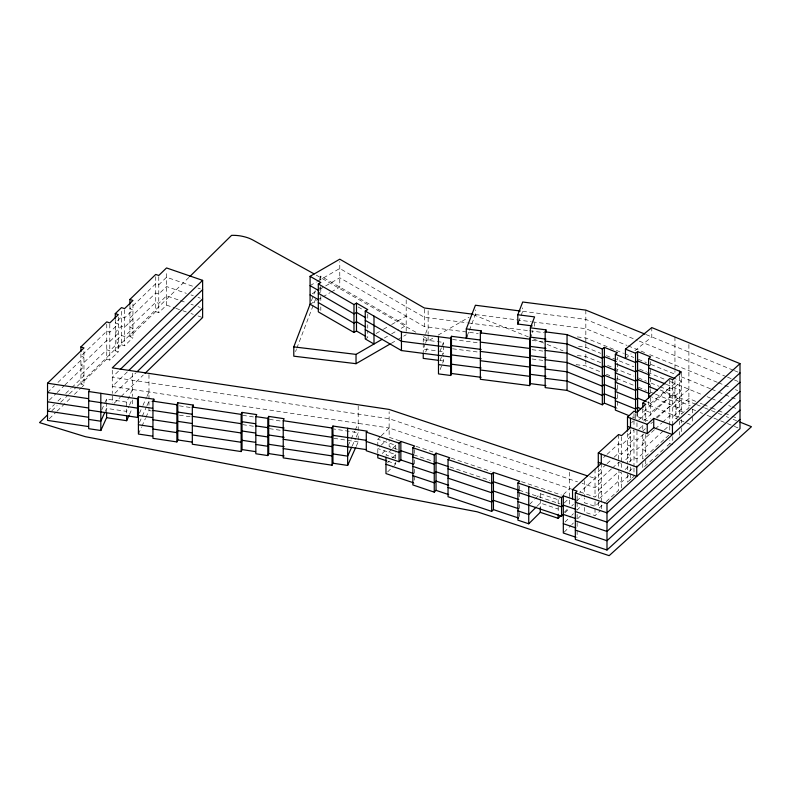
<?xml version="1.0" encoding="UTF-8"?>
<svg xmlns="http://www.w3.org/2000/svg" width="791" height="791" viewBox="0 0 791 791"><rect width="100%" height="100%" fill="white"/><g stroke="black" fill="none" stroke-linecap="round" stroke-linejoin="round"><path stroke-width="0.59" stroke-dasharray="3.96 2.97" d="M311.367 300.847L313.513 295.221M313.938 294.104L315.233 290.732M319.524 279.49L320.81 276.118L406.198 325.417L397.883 330.213M295.537 351.609L296.407 349.325M296.843 348.188L315.579 299.107M319.505 288.834L320.375 286.56M423.234 342.108L423.234 339.784L425.271 334.484M425.687 333.426L428.139 327.059L478.258 333.495M425.271 343.778L423.234 349.078L443.464 351.679L441.803 355.999M425.687 342.721L428.139 336.353L428.139 343.334M425.687 352.015L428.139 345.657M440.142 351.016L441.388 347.783M441.803 346.705L443.464 342.384L423.234 339.784M440.142 360.31L441.388 357.077M440.142 369.605L443.464 360.983L443.464 355.169M467.174 335.957L468.915 331.449M469.34 330.322L475.421 314.541L475.421 309.894M518.609 321.917L520.656 316.618M521.061 315.55L522.693 311.308L522.693 307.818M532.056 332.764L532.897 330.569M101.782 409.787L104.185 404.438M104.669 403.37L106.597 399.089L126.659 402.105L132.334 389.488M105.154 411.597L106.597 408.393L126.659 411.399L129.022 406.139M129.497 405.091L132.334 398.783M129.497 414.385L131.86 409.125M139.424 413.218L142.439 406.515M142.944 405.397L146.464 397.566M146.968 396.449L148.975 391.98M139.424 422.513L146.464 406.871M146.968 405.753L148.975 401.274L151.407 401.64M138.415 434.041L141.431 427.338M141.935 426.22L145.455 418.399M145.959 417.282L148.975 410.578L148.975 407.088M348.139 445.719L350.66 440.132M351.164 439.015L354.684 431.194M355.189 430.077L358.204 423.373M352.163 446.075L355.683 438.254M356.187 437.136L358.204 432.667L333.871 429.019M356.187 446.431L358.204 441.961L358.204 432.667M377.801 446.253L377.801 439.282L380.412 436.681M381.292 435.811L389.132 428.01L571.824 489.233M377.801 453.223L377.801 448.576L380.412 445.976M381.292 445.106L387.392 439.035M382.162 453.54L385.652 450.069M391.664 449.328L385.978 454.993L397.418 458.82M392.474 448.527L395.727 445.293L377.801 439.282M387.6 462.666L389.231 461.054M392.474 457.821L395.727 454.588L377.801 448.576M387.6 471.96L393.295 466.304M394.106 465.504L395.727 463.882L395.727 460.402M517.917 492.279L519.697 490.509M529.575 504.381L534.508 499.467M535.339 498.646L540.273 493.732L558.199 499.744L559.949 498.014M536.98 506.309L540.273 503.036L558.199 509.038M563.439 494.543L569.54 488.472M564.309 502.967L569.54 497.766M564.309 512.261L568.67 507.931M575.334 502.226L577.114 500.456M565.011 512.746L568.383 509.394M571.755 506.032L573.445 504.361M576.817 501L582.72 495.136M565.011 522.04L570.914 516.167M571.755 515.337L573.445 513.656M576.817 510.304L582.72 504.431M564.171 532.175L570.914 525.471M571.755 524.631L573.445 522.95M577.667 518.758L581.039 515.406M188.93 277.384L77.32 386.196M47.539 392.524L54.48 385.8M57.951 382.439L83.965 357.235L80.919 356.197L106.755 331.172L109.791 332.22L118.324 323.954L115.278 322.906L121.498 316.884L124.543 317.933L132.947 309.785L129.902 308.747L155.728 283.722L158.773 284.77L166.545 277.245L193.311 286.451M49.279 400.137L56.21 393.414M57.081 392.573L64.022 385.86M64.892 385.019L83.965 366.53L80.919 365.491L106.755 340.466L109.791 341.514L118.324 333.248L115.278 332.2L121.498 326.179L124.543 327.227L132.947 319.089L129.902 318.041L155.728 293.016L158.773 294.064L166.545 286.54L186.33 293.342M47.539 411.112L54.48 404.399M57.951 401.037L62.281 396.835M65.752 393.473L70.953 388.43M71.823 387.59L83.965 375.834L80.919 374.786L106.755 349.76L109.791 350.809L118.324 342.543L115.278 341.494L121.498 335.473L124.543 336.521L132.947 328.384L129.902 327.336L155.728 302.31L158.773 303.358L166.545 295.834L179.339 300.234M83.965 351.431L83.965 385.128L80.919 384.08L106.755 359.065L106.755 324.201M118.324 316.983L118.324 351.837L115.278 350.799L121.498 344.767L121.498 309.914M132.947 303.981L132.947 337.678L129.902 336.63L155.728 311.614L155.728 276.751M49.279 418.726L56.21 412.012M57.081 411.172L70.953 397.725M74.423 394.363L81.364 387.649M82.234 386.809L83.965 385.128M106.755 359.065L109.791 360.103L118.324 351.837M121.498 344.767L124.543 345.815L132.947 337.678M155.728 311.614L158.773 312.653L166.545 305.128L166.545 271.432M118.472 371.177L112.273 377.178L389.132 418.716L577.549 481.857M127.331 371.889L112.273 386.473L389.132 428.01M114.932 393.196L136.19 372.601M114.042 403.351L120.242 397.349M121.132 396.489L143.27 375.033M51.85 410.747L57.12 405.664M60.63 402.283L68.54 394.66M69.42 393.819L76.44 387.036M631.544 422.701L633.176 421.227M638.732 419.972L645.753 413.564L642.767 412.477L669.75 387.867L672.745 388.964L681.269 381.183L676.246 379.136M603.573 457.505L606.222 455.092M607.102 454.291L618.572 443.83L621.568 444.928L630.476 436.8L627.49 435.703L633.987 429.78L633.987 466.957M643.666 420.95L669.75 397.161L672.745 398.259L681.269 390.477L666.289 384.367M638.732 429.266L643.123 425.271M606.222 464.386L598.283 471.624L601.279 472.721L579.734 492.358M607.102 463.585L613.282 457.949M614.162 457.149L618.572 453.124L621.568 454.222L630.476 446.094L627.49 444.997L633.987 439.074L636.973 440.172L644.003 433.765M642.767 431.065L645.466 428.603M650.864 423.689L652.654 422.048M657.153 417.945L669.75 406.455L672.745 407.553L681.269 399.771L659.654 390.952M611.512 468.855L598.283 480.918L601.279 482.016L595.02 487.721L582.127 483.39M612.402 468.054L618.572 462.419L620.569 463.15M654.454 429.701L642.767 440.36L645.753 441.457L636.973 449.466L633.987 448.368L627.49 454.291L630.476 455.389L622.458 462.705M655.353 428.88L661.652 423.136M662.551 422.315L669.75 415.75L672.745 416.847L681.269 409.066L651.903 397.092M621.568 487.918L621.568 472.81L618.572 471.723L598.283 490.222L601.279 491.31L595.02 497.015L578.696 491.537M629.112 462.112L633.987 457.663L636.973 458.76L645.753 450.751L642.767 449.654L663.451 430.788M664.351 429.968L669.75 425.054L669.75 379.729M625.127 469.557L630.476 464.683M629.112 471.406L633.176 467.699M668.85 435.169L642.767 458.958L642.767 434.556M599.489 502.236L595.02 506.309L584.411 502.75L584.411 498.103M628.697 475.609L621.568 482.105L618.572 481.017L598.283 499.517L598.283 468.143M599.163 508.01L605.342 502.374M606.222 501.573L618.572 490.311L618.572 471.723M628.301 481.442L631.544 478.476M632.355 477.734L633.987 476.261M644.566 466.611L654.454 457.584M655.353 456.763L663.451 449.387M667.05 446.104L669.75 443.642L669.75 440.152M584.411 507.397L584.411 512.044L595.02 515.603L600.379 510.719M625.454 358.442L631.099 353.824M634.866 350.739L651.794 336.887L651.794 327.593M615.349 372.917L617.395 371.246L617.395 357.295M615.349 382.211L617.395 380.54M615.349 391.505L617.395 389.834M678.46 417.213L648.59 405.032L674.95 383.477L702.517 394.838M632.187 416.956L635.559 418.33L637.605 416.659L637.605 413.169M679.192 419.883L675.87 418.528L675.87 399.939L688.892 389.291M656.233 417.371L674.95 402.065L674.95 379.987M675.87 418.528L688.892 407.879L688.892 343.966M432.746 338.241L429.543 340.1L422.285 335.928M438.085 335.147L469.063 317.191M310.082 285.63L316.44 281.952M317.507 281.339L339.774 268.475L424.322 317.28L467.254 322.787M312.198 293.698L318.565 290.02M319.623 289.407L339.774 277.779L424.322 326.574L428.139 327.059M318.308 293.263L320.81 291.82M310.082 304.219L316.44 300.54M317.507 299.927L321.749 297.485M322.807 296.872L330.233 292.581M331.291 291.968L339.774 287.074L339.774 261.505M365.254 338.963L367.756 337.52L367.756 330.539M376.071 333.515L382.31 329.916M383.348 329.313L390.616 325.121M391.654 324.518L406.198 316.123M384.386 338.014L387.501 336.215M391.654 333.812L396.845 330.816M391.248 343.343L396.588 340.259M397.655 339.646L406.198 334.712M522.693 311.308L585.834 319.406L637.249 340.278M475.421 314.541L531.236 321.7M532.442 321.858L585.834 328.71L626.966 345.4M468.48 322.946L528.378 330.628M529.604 330.786L544.277 332.665M577.282 336.907L585.834 338.004L623.535 353.31M532.046 340.397L544.277 341.959M578.498 346.359L585.834 347.298L600.685 353.33M452.59 339.497L478.258 342.79M532.046 349.691L544.277 351.263M577.282 355.495L585.834 356.593L600.685 362.624M452.59 348.791L478.258 352.084M532.046 358.985L544.277 360.558M576.056 364.631L585.834 365.887L600.685 371.918M439.895 360.518L443.464 360.983M179.389 405.842L190.334 407.484M242.639 415.324L253.595 416.976M269.405 419.339L281.566 421.168M148.975 410.578L151.407 410.934M179.389 415.137L190.334 416.778M242.639 424.629L253.595 426.27M269.405 428.643L281.566 430.462M333.871 438.313L358.204 441.961M589.72 476.647L595.02 478.417M399.682 440.834L389.132 437.304L389.132 411.745M416.076 446.332L433.656 452.225M451.226 458.118L491.053 471.466M521.506 481.67L561.343 495.018M397.339 449.347L389.132 446.599L389.132 439.628M413.733 454.845L433.656 461.519M450.049 467.016L489.876 480.364M519.163 490.183L560.166 503.916M387.887 461.252L395.727 463.882M197.968 288.053L200.291 288.853M190.977 294.944L193.311 295.745M197.968 297.347L200.291 298.148M180.506 300.639L186.33 302.637M190.977 304.238L193.311 305.039M197.968 306.641L200.291 307.442M166.545 305.128L174.692 307.936M175.849 308.332L181.673 310.339M182.84 310.734L186.33 311.941M190.977 313.543L193.311 314.343M197.968 315.945L202.625 317.547M669.75 443.642L672.745 444.74M473.334 314.719L529.041 337.154M533.579 338.983L546.067 344.006M547.204 344.461L563.103 350.868M660.03 389.904L695.408 404.142M696.555 404.606L703.417 407.365M704.554 407.83L710.278 410.134M711.416 410.588L717.14 412.892M718.277 413.357L721.708 414.741M726.286 416.58L728.57 417.5M733.148 419.339L736.579 420.723M733.188 370.158L646.109 334.583M734.325 370.613L740 372.937M726.375 376.674L638.386 340.743M727.512 377.139L733.188 379.453M734.325 379.917L740 382.231M717.289 382.271L649.816 354.675M718.426 382.725L730.914 387.817M735.462 389.676L737.736 390.596M628.103 345.865L645.248 352.826M710.466 388.786L677.096 375.072M711.603 389.251L717.289 391.565M718.426 392.029L724.101 394.343M725.238 394.798L737.736 399.89M624.682 353.775L633.818 357.483M638.386 359.332L646.385 362.585M650.953 364.433L674.95 374.173L674.95 370.692M707.065 396.696L710.466 398.081M711.603 398.545L717.289 400.859M718.426 401.324L724.101 403.637M728.649 405.486L730.914 406.416M732.051 406.871L737.736 409.184M606.4 355.643L633.818 366.777M639.533 369.1L646.385 371.879M647.532 372.343L665.814 379.759M670.382 381.618L674.95 383.477M695.704 401.363L688.892 398.585L675.87 409.234L683.632 412.398M700.253 403.212L702.517 404.142M703.654 404.596L710.466 407.375M711.603 407.84L717.289 410.153M718.426 410.618L730.914 415.71M732.051 416.175L737.736 418.488M607.547 365.402L613.252 367.726M614.399 368.191L633.818 376.071M638.386 377.93L646.385 381.173M650.953 383.032L658.952 386.275M660.099 386.74L674.95 392.771L650.627 412.665L643.024 409.57M675.87 399.939L690.276 405.813M692.293 409.263L695.704 410.658M700.253 412.507L702.517 413.436M707.065 415.285L712.74 417.599M713.878 418.063L719.563 420.377M720.69 420.842L726.375 423.155M727.512 423.61L733.188 425.934M734.325 426.389L740 428.702M606.4 374.242L609.831 375.626M616.683 378.414L633.818 385.365M638.386 387.224L646.385 390.467M650.953 392.326L654.384 393.72M655.531 394.185L674.95 402.065M688.061 414.197L690.276 415.107M647.364 402.046L650.627 403.37M680.3 420.337L692.491 425.301M637.605 416.659L648.452 421.079M316.242 275.13L416.066 332.358M358.165 306.987L363.504 310.062M692.491 409.036L692.491 413.683M692.491 417.173L692.491 422.977M681.269 371.889L681.269 413.713M681.269 419.527L681.269 423.007M681.269 427.664L681.269 433.468M679.568 375.834L679.568 417.668M679.568 421.158L679.568 424.638M679.568 431.609L679.568 435.099M674.95 336.996L674.95 369.526M672.745 379.66L672.745 424.985M672.745 436.602L672.745 441.249M669.75 426.211L669.75 432.024M650.627 361.546L650.627 366.193M650.627 368.517L650.627 375.488M650.627 377.811L650.627 388.272M650.627 389.429L650.627 394.076M650.627 397.566L650.627 418.479M648.59 401.541L648.59 405.032M645.753 406.594L645.753 421.702M645.753 434.486L645.753 455.398M645.753 460.046L645.753 465.859M642.767 408.987L642.767 421.771M642.767 425.261L642.767 429.909M642.767 463.605L642.767 468.252M636.973 412.279L636.973 419.25M636.973 422.74L636.973 428.544M636.973 430.868L636.973 466.888M635.559 413.683L635.559 418.33M633.987 413.515L633.987 416.995M633.987 420.486L633.987 427.456M633.987 468.124L633.987 473.938M630.476 429.82L630.476 462.359M630.476 467.006L630.476 479.791M627.49 433.379L627.49 463.585M627.49 465.909L627.49 472.889M627.49 474.046L627.49 482.184M621.568 436.79L621.568 462.359M621.568 463.516L621.568 468.163M618.572 434.536L618.572 470.556M617.395 375.893L617.395 384.021M617.395 385.187L617.395 393.325M617.395 394.482L617.395 399.129M617.395 401.452L617.395 408.423M601.279 463.427L601.279 508.742M598.283 501.84L598.283 507.644M595.02 469.122L595.02 497.015M595.02 501.662L595.02 515.603M585.834 310.112L585.834 342.651M585.834 343.808L585.834 349.622M585.834 354.269L585.834 358.916M585.834 360.083L585.834 365.887M584.411 480.671L584.411 496.936M577.114 495.809L577.114 509.75M577.114 514.397L577.114 519.044M577.114 522.535L577.114 528.339M577.114 530.662L577.114 537.633M569.54 472.207L569.54 496.6M569.54 500.09L569.54 505.904M558.199 499.744L558.199 513.685M540.273 493.732L540.273 498.389M540.273 499.546L540.273 507.684M534.587 322.708L534.587 326.189M519.697 485.862L519.697 499.803M519.697 504.45L519.697 509.097M519.697 512.588L519.697 518.392M443.464 342.384L443.464 344.708M443.464 345.875L443.464 354.002M428.139 310.794L428.139 334.029M424.322 309.143L424.322 326.574M423.234 343.274L423.234 352.568M414.632 449.486L414.632 455.3M414.632 459.947L414.632 464.594M414.632 469.241L414.632 473.888M414.632 476.212L414.632 483.182M406.198 299.858L406.198 331.231M395.727 445.293L395.727 452.264M395.727 454.588L395.727 459.235M367.756 314.274L367.756 318.921M367.756 324.735L367.756 328.216M358.204 405.941L358.204 430.344M320.81 276.118L320.81 280.765M320.81 287.173L320.81 295.31M320.81 296.467L320.81 301.114M320.81 306.928L320.81 310.418M158.773 276.632L158.773 312.653M148.975 374.548L148.975 398.951M148.975 401.274L148.975 405.921M132.334 373.223L132.334 396.459M132.334 399.939L132.334 405.753M129.902 305.257L129.902 336.63M126.659 402.105L126.659 413.723M124.543 309.795L124.543 345.815M115.278 319.426L115.278 350.799M112.273 370.208L112.273 393.443M112.273 395.777L112.273 402.748M109.791 324.083L109.791 360.103M106.597 399.089L106.597 401.423M106.597 402.579L106.597 411.874M80.919 353.864L80.919 384.08"/><path stroke-width="1.19" d="M390.181 343.956L356.029 363.682L293.787 356.177L293.787 346.883L310.082 304.219L310.082 276.326L339.774 259.181L424.322 307.986L472.988 314.225M438.481 336.739L438.481 373.916L450.702 375.488L450.702 338.311L451.473 336.313L479.989 339.972M467.174 335.957L466.304 338.212L466.304 328.918L475.421 305.237L520.27 311.001M450.702 375.488L451.473 373.49L451.473 336.313M532.185 325.882L517.798 324.043L517.798 314.749L534.587 316.894L530.375 327.84L530.375 383.615L529.604 385.613L480.355 379.294L480.355 332.813L481.126 330.826L466.304 328.918M517.798 314.749L522.693 302.014L585.834 310.112L644.972 334.118M517.798 324.043L518.609 321.917M529.604 385.613L529.604 339.131L531.216 334.949M628.825 415.582L615.349 410.094L615.349 354.319L617.395 352.648L604.373 347.348L604.373 403.123L602.327 404.794L567.048 390.408L545.167 387.61L545.167 331.834L545.928 329.837L530.375 327.84M106.597 413.04L106.597 417.688L100.823 430.512L88.701 428.692L88.701 391.515L89.591 389.538L47.539 383.23L47.539 420.407L88.384 426.537M104.669 412.665L100.823 421.217L88.701 419.398M106.597 417.688L126.659 420.693L129.022 415.433M193.212 407.405L193.212 405.081L177.777 402.767L177.777 439.944L176.887 441.922L152.95 438.333L152.95 401.156L153.84 399.178L138.415 396.864L137.535 398.822L137.535 417.421L88.701 410.104M176.887 441.922L176.887 404.745L177.777 402.767M540.273 507.684L540.273 512.331L528.744 523.79L517.917 520.162L517.917 482.975L519.697 481.215L493.436 472.415L493.436 509.592L491.666 511.362L448.032 496.738L448.032 459.561L449.812 457.791L436.029 453.174L436.029 490.351L434.249 492.121L412.862 484.952L412.862 447.765L414.632 446.005L400.849 441.378L400.849 459.966L399.079 461.726L366.282 450.732L366.282 432.143L367.251 431.174L332.952 426.042L332.952 463.229L332.062 465.207L283.227 457.88L283.227 420.693L284.117 418.716L268.693 416.402L268.693 453.589L267.803 455.567L255.839 453.767L255.839 416.59L256.729 414.603L242.036 412.408L242.036 449.585L241.146 451.562L192.322 444.235L192.322 407.058L193.212 405.081M241.146 451.562L241.146 414.385L242.036 412.408M267.803 455.567L267.803 418.38L268.693 416.402M332.062 465.207L332.062 428.02L332.952 426.042M351.669 447.192L347.645 456.13L332.952 453.925L332.062 455.903L283.227 448.586M332.952 463.229L347.645 465.424L355.683 447.548M137.535 417.421L138.415 415.453L152.653 417.589M399.079 461.726L399.079 443.138L400.849 441.378M434.249 492.121L434.249 454.934L436.029 453.174M491.666 511.362L491.666 474.175L493.436 472.415M536.16 507.13L528.744 514.496L517.917 510.867M625.454 358.442L625.454 349.138L651.794 327.593L740 363.633L740 428.702L606.994 550.012L575.334 539.403L575.334 492.922L577.114 491.162L572.546 489.629L572.546 498.923M540.273 512.331L558.199 518.332L560.819 515.732M517.917 501.573L561.551 516.177L561.551 497.588L563.321 495.838L575.967 500.07M561.551 516.177L563.321 514.427L575.957 518.659M189.8 276.524L231.585 235.352A28.466 16.433 0 0 1 239.891 235.837A33.795 19.518 0 0 1 248.73 238.111A40.875 23.601 0 0 1 254.346 240.84L314.116 273.904M80.919 351.54L80.919 346.893L106.755 321.878L109.791 322.926L118.324 314.66L115.278 313.612L115.278 318.259M115.278 313.612L121.498 307.59L124.543 308.638L132.947 300.491L129.902 299.453L129.902 304.1M129.902 299.453L155.728 274.428L158.773 275.476L166.545 267.941L202.625 280.36L202.625 317.547L145.05 373.322M47.539 383.23L83.965 347.941L80.919 346.893M202.625 280.36L112.273 367.884L389.132 409.422L587.594 475.935M120.242 369.456L202.625 289.654M129.101 370.168L202.625 298.949M137.07 371.75L202.625 308.243M47.46 414.978L39.55 422.602L85.329 436.681L477.161 511.797L609.159 555.658L751.45 426.705L740.01 422.107M627.49 426.408L647.236 433.626L653.732 427.704L672.449 434.546L672.449 425.251L740 363.633M598.283 462.33L636.755 476.39L636.755 467.095L740 372.937M606.994 550.012L606.994 503.541L740 382.231M740 391.525L606.994 512.835L575.334 502.226M740 400.819L606.994 522.129L575.334 511.52M740 410.114L606.994 531.423L575.334 520.814M740 419.408L606.994 540.718L575.334 530.108M627.49 431.055L627.49 417.114L633.987 411.191L636.973 412.279L645.753 404.27L642.767 403.183L642.767 407.83M642.767 403.183L669.75 378.573L672.745 379.66L681.269 371.889L648.59 358.55L648.59 398.061M598.283 466.977L598.283 453.035L618.572 434.536L621.568 435.633L630.476 427.496L630.476 418.202M572.546 489.629L601.279 463.427L601.279 454.133M647.236 433.626L647.236 424.332L653.732 418.409L672.449 425.251M602.327 404.794L602.327 349.019L604.373 347.348M635.559 412.516L635.559 353.261L637.605 351.59L650.627 356.899L648.59 358.55M365.709 336.333L356.484 331.014L353.982 332.457L318.308 311.862L318.308 283.969L320.81 282.525L310.082 276.326M318.308 283.969L353.982 304.565L356.484 303.121L367.756 309.627L365.254 311.071L365.254 338.963L373.995 344.006L373.995 316.123M293.787 346.883L356.029 354.388L382.31 339.21M545.167 331.834L567.048 334.633L602.327 349.019M530.375 337.134L545.928 339.131M480.355 332.813L529.604 339.131M545.167 341.129L567.048 343.937L602.327 358.313L604.373 356.642L616.308 361.507M545.928 348.426L530.375 346.428L529.604 348.426L480.355 342.117M365.254 311.071L401.452 331.973L450.702 338.311M545.167 350.423L567.048 353.231L602.327 367.607L604.373 365.936L616.308 370.801M481.126 349.414L451.473 345.608L450.702 347.605L401.452 341.267L365.254 320.365M545.928 357.72L530.375 355.732L529.604 357.72L480.355 351.412M545.167 359.717L567.048 362.525L602.327 376.902L604.373 375.231L616.308 380.095M481.126 358.709L451.473 354.902L450.702 356.899L401.452 350.561L365.254 329.669M545.928 367.024L530.375 365.027L529.604 367.024L480.355 360.706M545.167 369.011L567.048 371.819L602.327 386.196L604.373 384.525L616.308 389.39M438.708 360.37L423.234 358.382L423.234 353.735M481.126 368.003L451.473 364.196L450.702 366.193L438.481 364.621M545.928 376.318L530.375 374.321L529.604 376.318L480.355 370M545.167 378.306L567.048 381.114L602.327 395.49L604.373 393.819L616.308 398.684M451.473 373.49L481.126 377.297M530.375 383.615L545.928 385.613M88.701 391.515L137.535 398.822M152.95 401.156L176.887 404.745M192.322 407.058L241.146 414.385M255.839 416.59L267.803 418.38M283.227 420.693L332.062 428.02M366.095 440.3L332.952 435.337L332.062 437.314L283.227 429.988M47.539 392.524L88.384 398.654M152.653 408.294L138.415 406.159L137.535 408.126L88.701 400.81M192.025 414.197L177.777 412.062L176.887 414.039L152.95 410.45M255.592 423.729L242.036 421.702L241.146 423.679L192.322 416.353M284.117 428.01L268.693 425.696L267.803 427.674L255.839 425.884M47.539 401.818L88.384 407.948M192.025 423.492L177.777 421.356L176.887 423.333L152.95 419.744M255.592 433.033L242.036 430.996L241.146 432.974L192.322 425.647M284.117 437.304L268.693 434.991L267.803 436.968L255.839 435.179M366.095 449.595L332.952 444.631L332.062 446.608L283.227 439.292M47.539 411.112L88.384 417.243M138.415 424.747L152.653 426.883M192.025 432.786L177.777 430.65L176.887 432.628L152.95 429.038M255.592 442.327L242.036 440.29L241.146 442.268L192.322 434.941M284.117 446.608L268.693 444.295L267.803 446.272L255.839 444.473M152.653 436.177L138.415 434.041L138.415 396.864M177.777 439.944L192.025 442.08M242.036 449.585L255.592 451.621M268.693 453.589L284.117 455.903M575.334 492.922L606.994 503.541M366.282 432.143L399.079 443.138M412.862 447.765L434.249 454.934M448.032 459.561L491.666 474.175M517.917 482.975L561.551 497.588M413.485 454.914L400.849 450.672L399.079 452.432L366.282 441.437M448.665 466.7L436.029 462.468L434.249 464.228L412.862 457.06M518.55 490.123L493.436 481.709L491.666 483.479L448.032 468.855M575.957 509.364L563.321 505.133L561.551 506.883L517.917 492.279M400.849 459.966L413.485 464.208M448.665 475.994L436.029 471.762L434.249 473.532L412.862 466.364M518.55 499.418L493.436 491.003L491.666 492.773L448.032 478.15M386.769 460.876L377.801 457.87L377.801 454.39M385.978 464.287L413.485 473.502M448.665 485.288L436.029 481.057L434.249 482.826L412.862 475.658M518.55 508.712L493.436 500.298L491.666 502.067L448.032 487.444M563.321 523.721L575.957 527.953M413.485 482.797L385.978 473.582L385.978 457.317M436.029 490.351L448.665 494.583M493.436 509.592L518.55 518.016M575.957 537.247L563.321 533.015L563.321 495.838M627.49 417.114L647.236 424.332M598.283 453.035L636.755 467.095M625.454 349.138L635.559 353.261M649.54 365.749L637.605 360.884L635.559 362.555L615.349 354.319M649.54 375.043L637.605 370.178L635.559 371.849L615.349 363.613M649.54 384.337L637.605 379.472L635.559 381.143L615.349 372.917M649.54 393.631L637.605 388.776L635.559 390.438L615.349 382.211M646.287 401.601L637.605 398.071L635.559 399.742L615.349 391.505M640.858 408.69L637.605 407.365L635.559 409.036L615.349 400.8M604.373 403.123L616.308 407.988M648.59 367.845L675.138 378.681M648.59 377.149L665.182 383.912M648.59 386.443L657.44 390.052M648.59 395.737L650.795 396.637M310.082 285.63L318.862 290.692M365.709 317.745L356.484 312.415L353.982 313.859L318.308 293.263M310.082 294.924L318.862 299.987M365.709 327.039L356.484 321.71L353.982 323.163L318.308 302.567M310.082 304.219L318.862 309.291M679.568 371.187L679.568 374.677M653.732 418.409L653.732 427.704M637.605 351.59L637.605 412.012M567.048 334.633L567.048 390.408M558.199 514.852L558.199 518.332M545.928 329.837L545.928 332.161M528.744 486.613L528.744 523.79M481.126 330.826L481.126 333.149M401.452 331.973L401.452 350.561M356.484 303.121L356.484 331.014M356.029 354.388L356.029 363.682M353.982 304.565L353.982 332.457M347.645 428.247L347.645 465.424M153.84 399.178L153.84 401.502M126.659 416.046L126.659 420.693M100.823 393.335L100.823 430.512"/></g></svg>
